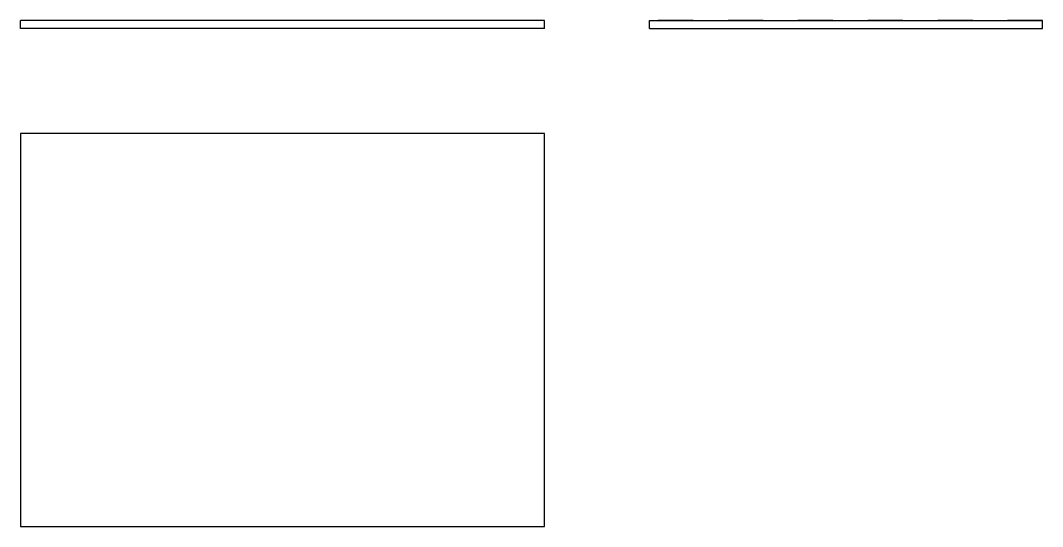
# Model space of a CAD drawing. Extents: x 0 to 2.92, y 0 to 1.45.
import ezdxf

# ---------------------------------------------------------------- set-up
doc = ezdxf.new("R2010")
doc.units = 0
doc.linetypes.add('HIDDEN', pattern=[0.075, 0.050025, -0.024975])
for name, color, linetype in [('FRONT', 7, 'CONTINUOUS'), ('LEFT', 7, 'CONTINUOUS'), ('LEFT_HID', 7, 'HIDDEN'), ('TOP', 7, 'CONTINUOUS')]:
    doc.layers.add(name, color=color, linetype=linetype)

msp = doc.modelspace()

# ---------------------------------------------------------------- linework, layer by layer
at = {"layer": 'FRONT'}
for p, q in [((1.5, 1.448438), (0, 1.448438)), ((0, 1.425), (0, 1.448438)), ((1.5, 1.425), (1.5, 1.448438)), ((1.5, 1.425), (0, 1.425))]:
    msp.add_line(p, q, dxfattribs=at)
at = {"layer": 'LEFT'}
for p, q in [((1.8, 1.425), (1.8, 1.448438)), ((1.8, 1.448438), (2.925, 1.448438)), ((2.925, 1.425), (2.925, 1.448438)), ((1.8, 1.425), (2.925, 1.425))]:
    msp.add_line(p, q, dxfattribs=at)
at = {"layer": 'LEFT_HID', "linetype": 'HIDDEN'}
msp.add_line((2.925, 1.448438), (1.8, 1.448438), dxfattribs=at)
at = {"layer": 'TOP'}
for p, q in [((1.5, 1.125), (0, 1.125)), ((0, 1.125), (0, 0)), ((1.5, 0), (1.5, 1.125)), ((0, 0), (1.5, 0))]:
    msp.add_line(p, q, dxfattribs=at)

doc.saveas('drawing.dxf')
